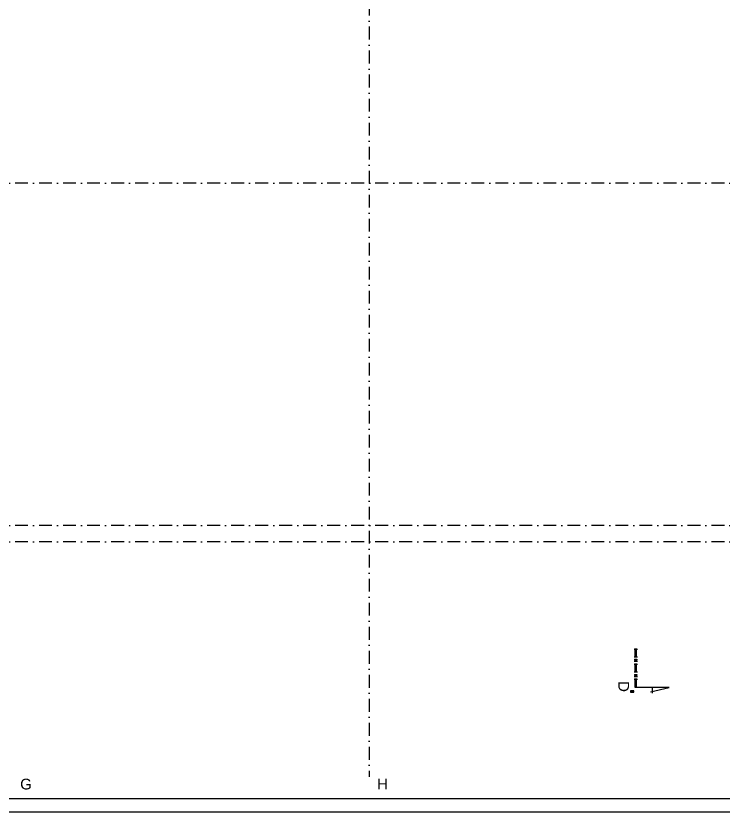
# Model space of a CAD drawing. Extents: x 4511820 to 5180432, y -1526536 to -944957.
# Drawn here: x 5122962 to 5136157, y -1317557 to -1302696 of the extents above; entities that cross this region are included whole.
import ezdxf

# ---------------------------------------------------------------- set-up
doc = ezdxf.new("R2010")
doc.units = 0
doc.header["$MEASUREMENT"] = 0
doc.linetypes.add('BODKOCIARKOVANA_3', pattern=[5.6, 3, -1.3, 0, -1.3])
doc.layers.add('osi', color=253, linetype='CONTINUOUS')
doc.layers.add('TENKÁ', color=7, linetype='CONTINUOUS')
doc.styles.add('styl1', font='arial.ttf')

msp = doc.modelspace()

# ---------------------------------------------------------------- hatches: boundary and pattern name
at = {"layer": 'TENKÁ'}
h = msp.add_hatch(color=256, dxfattribs=at)
h.dxf.hatch_style = 1
h.paths.add_polyline_path([(5134543.625, -1314656.932), (5134517.75, -1314656.932), (5134517.75, -1314515.807), (5134543.625, -1314515.807)])
h = msp.add_hatch(color=256, dxfattribs=at)
h.dxf.hatch_style = 1
h.paths.add_polyline_path([(5134543.625, -1314742.057), (5134517.75, -1314742.057), (5134517.75, -1314711.807), (5134543.625, -1314711.807)])
h = msp.add_hatch(color=256, dxfattribs=at)
h.dxf.hatch_style = 1
h.paths.add_polyline_path([(5134543.625, -1314796.932), (5134543.625, -1314938.057), (5134517.75, -1314938.057), (5134517.75, -1314796.932)])
h = msp.add_hatch(color=256, dxfattribs=at)
h.dxf.hatch_style = 1
h.paths.add_polyline_path([(5134543.625, -1315023.182), (5134517.75, -1315023.182), (5134517.75, -1314992.932), (5134543.625, -1314992.932)])
h = msp.add_hatch(color=256, dxfattribs=at)
h.dxf.hatch_style = 1
h.paths.add_polyline_path([(5134543.625, -1315078.057), (5134543.625, -1315231.682), (5134517.75, -1315231.682), (5134517.75, -1315078.057)])
h = msp.add_hatch(color=256, dxfattribs=at)
h.dxf.hatch_style = 1
h.paths.add_polyline_path([(5134427.713, -1315315.919), (5134491.338, -1315315.919), (5134491.338, -1315292.294), (5134427.713, -1315292.294)])
h = msp.add_hatch(color=256, dxfattribs=at)
h.dxf.hatch_style = 1
h.paths.add_polyline_path([(5134427.713, -1315315.919), (5134491.338, -1315315.919), (5134491.338, -1315292.294), (5134427.713, -1315292.294)])

# ---------------------------------------------------------------- linework, layer by layer
at = {"layer": 'osi', "linetype": 'BODKOCIARKOVANA_3', "ltscale": 80}
for p, q in [((5129552.5, -1284972.097), (5129552.5, -1316900)), ((5157242.5, -1305815.191), (5093572.5, -1305815.191)), ((5157242.5, -1312210.191), (5093572.5, -1312210.191)), ((5157242.5, -1312510.191), (5093572.5, -1312510.191))]:
    msp.add_line(p, q, dxfattribs=at)
at = {"layer": 'TENKÁ'}
for p, q in [((5134501.5, -1314515.807), (5134558.5, -1314515.807)), ((5134517.75, -1314669.432), (5134517.75, -1314503.307)), ((5134543.625, -1314669.432), (5134543.625, -1314503.307)), ((5134501.5, -1314656.932), (5134558.5, -1314656.932)), ((5134501.5, -1314711.807), (5134558.5, -1314711.807)), ((5134501.5, -1314742.057), (5134558.5, -1314742.057)), ((5134517.75, -1314754.557), (5134517.75, -1314699.307)), ((5134543.625, -1314754.557), (5134543.625, -1314699.307)), ((5134501.5, -1314796.932), (5134558.5, -1314796.932)), ((5134517.75, -1314950.557), (5134517.75, -1314784.432)), ((5134543.625, -1314950.557), (5134543.625, -1314784.432)), ((5134501.5, -1314938.057), (5134558.5, -1314938.057)), ((5134501.5, -1314992.932), (5134558.5, -1314992.932)), ((5134501.5, -1315023.182), (5134558.5, -1315023.182)), ((5134517.75, -1315035.682), (5134517.75, -1314980.432)), ((5134543.625, -1315035.682), (5134543.625, -1314980.432)), ((5134501.5, -1315078.057), (5134558.5, -1315078.057)), ((5134517.75, -1315231.682), (5134517.75, -1315065.557)), ((5134543.625, -1315231.682), (5134543.625, -1315065.557)), ((5135151.375, -1315231.682), (5134516.375, -1315231.682)), ((5134802.75, -1315314.807), (5135151.375, -1315231.682)), ((5134833.875, -1315231.682), (5134833.875, -1315334.932))]:
    msp.add_line(p, q, dxfattribs=at)
at = {"layer": 'TENKÁ', "color": 7}
for p, q in [((5180182, -1317306.784), (5091391, -1317306.784)), ((5180432, -1317556.784), (5091141, -1317556.784))]:
    msp.add_line(p, q, dxfattribs=at)
at = {"layer": 'TENKÁ'}
msp.add_lwpolyline([(5134427.713, -1315292.294), (5134427.713, -1315315.919), (5134491.338, -1315315.919), (5134491.338, -1315292.294)], close=True, dxfattribs=at)
msp.add_lwpolyline([(5134427.713, -1315292.294), (5134427.713, -1315315.919), (5134491.338, -1315315.919), (5134491.338, -1315292.294)], close=True, dxfattribs=at)

# ---------------------------------------------------------------- texts
at = {"layer": 'TENKÁ', "ltscale": 0.25, "style": 'styl1'}
msp.add_text('D', height=200, rotation=270, dxfattribs=at).set_placement((5134203.183, -1315112.946))
for s, p in [('G', (5123041.554, -1317134.5)), ('H', (5129701.554, -1317134.5))]:
    msp.add_text(s, height=200, dxfattribs=at).set_placement(p)

doc.saveas('drawing.dxf')
